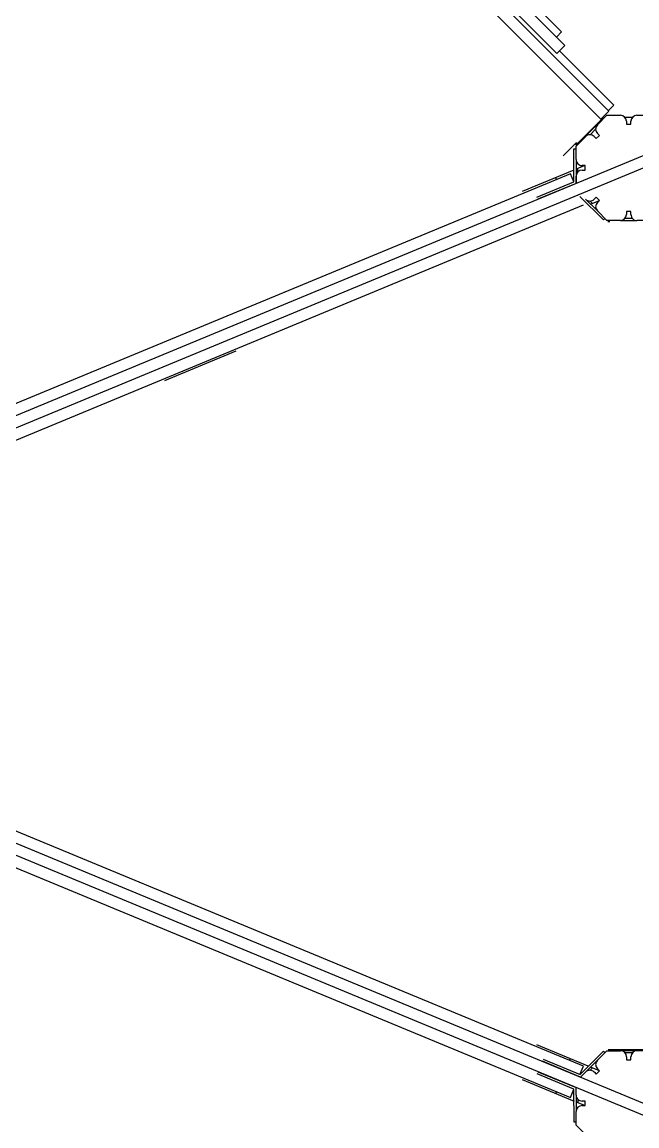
# Model space of a CAD drawing. Header units: millimetres. Extents: x -7616 to 421613, y 91067 to 341353.
# Drawn here: x 184703 to 185522, y 174771 to 176240 of the extents above; entities that cross this region are included whole.
import ezdxf

# ---------------------------------------------------------------- set-up
doc = ezdxf.new("R2010")
doc.units = ezdxf.units.MM
doc.header["$LTSCALE"] = 500
doc.header["$MEASUREMENT"] = 0
doc.linetypes.add('H0', pattern=[0.3, 0.2, -0.1])
doc.layers.add('e-plan', color=9, linetype='CONTINUOUS')

# ---------------------------------------------------------------- blocks, each defined once
blk = doc.blocks.new('A$C633402C3')
at = {"layer": 'e-plan'}
for p, q in [((111414.1, 85468.2), (112193.4, 84689)), ((112182.7, 84678.4), (111403.5, 85457.6)), ((111882.7, 85028.4), (112134.6, 84776.4)), ((111872.1, 85017.8), (112124, 84765.8)), ((112130.4, 84794.4), (112050.8, 84874)), ((112130.4, 84794.4), (112123.6, 84787.5)), ((112124.1, 84765.8), (112134.7, 84776.4)), ((112134.6, 84776.4), (112134.7, 84776.4)), ((112124.1, 84765.8), (112124, 84765.8)), ((112199.7, 84696.8), (112127.4, 84769.1)), ((112199.7, 84696.8), (112127.4, 84769.1)), ((112199.7, 84696.8), (112192.6, 84689.7)), ((112199.7, 84696.8), (112199.7, 84696.8)), ((112177.9, 84670.7), (112190.6, 84683.5)), ((112193.4, 84689), (112182.7, 84678.4)), ((112190.6, 84683.5), (112208.6, 84683.5)), ((112230.6, 84683.5), (112248.6, 84683.5)), ((112183.5, 84677.7), (112151.6, 84645.9)), ((112153.9, 84647.4), (112185.7, 84679.2)), ((112182.7, 84678.4), (112183.5, 84677.7)), ((112185.7, 84679.2), (112184.6, 84680.3)), ((112214.4, 84681), (112224.8, 84681)), ((112216.6, 84675.5), (112216.6, 84671.5)), ((112216.6, 84671.5), (112222.6, 84671.5)), ((112222.6, 84671.5), (112222.6, 84675.5)), ((110782, 84026.3), (112317.9, 84662.5)), ((112149.6, 84642.5), (112162.4, 84655.2)), ((112168.2, 84657.5), (112175.6, 84664.9)), ((112173.7, 84655.2), (112176.5, 84652.4)), ((112176.5, 84652.4), (112180.7, 84656.6)), ((112180.7, 84656.6), (112177.9, 84659.4)), ((110787.8, 84012.4), (112323.7, 84648.6)), ((112150.2, 84647.3), (112132.5, 84629.6)), ((112146.7, 84594.9), (112146.8, 84638.9)), ((112146.8, 84638.9), (112149.6, 84638.9)), ((112150.7, 84643.5), (112148.6, 84645.6)), ((112149.6, 84644.6), (112151.3, 84646.2)), ((112149.6, 84624.5), (112149.6, 84642.5)), ((112153.9, 84647.4), (112153.5, 84647.8)), ((112149.7, 84623.6), (112149.5, 84592.9)), ((112146.7, 84610.4), (112078, 84581.9)), ((112161.4, 84616.5), (112149.6, 84611.6)), ((112152.1, 84608.3), (112152.1, 84612.6)), ((112161.6, 84616.5), (112157.6, 84616.5)), ((112157.6, 84610.5), (112161.6, 84610.5)), ((112161.6, 84610.5), (112161.6, 84616.5)), ((112142, 84605.7), (110924.6, 84101.4)), ((112097.5, 84574.6), (112146.7, 84594.9)), ((112123.6, 84598), (112122.6, 84600.4)), ((112146.5, 84594.9), (112142, 84605.7)), ((112149.6, 84592.8), (112149.6, 84602.5)), ((112149.5, 84592.9), (112098.7, 84571.8)), ((112147.7, 84592), (112147.7, 84592.1)), ((112186, 84544.3), (112154.8, 84575.3)), ((112163.2, 84571), (112176.8, 84557.5)), ((112171.3, 84566.3), (112168.2, 84569.4)), ((112168.9, 84565.4), (112180.6, 84570.2)), ((112176.5, 84574.6), (112173.7, 84571.7)), ((112180.7, 84570.3), (112176.5, 84574.6)), ((112177.9, 84567.5), (112180.7, 84570.3)), ((110941.8, 84059.8), (112159.3, 84564.1)), ((112190.6, 84543.5), (112177.9, 84556.2)), ((112222.6, 84555.5), (112216.6, 84555.5)), ((112216.6, 84555.5), (112216.6, 84551.5)), ((112222.6, 84551.5), (112222.6, 84555.5)), ((112187.9, 84546.2), (112186, 84544.3)), ((112208.6, 84543.5), (112190.6, 84543.5)), ((112192.1, 84542), (112194.5, 84542)), ((112208.6, 84543.5), (112230.6, 84543.5)), ((112224.8, 84546), (112214.4, 84546)), ((112248.6, 84543.5), (112230.6, 84543.5)), ((111602.1, 84330.6), (111697.1, 84369.9)), ((110787.6, 83969.9), (112323.8, 83333.6)), ((110781.9, 83956.1), (112318.1, 83319.8)), ((112159.3, 83417.8), (110941.8, 83922.1)), ((110924.6, 83880.5), (112142.1, 83376.3)), ((112165.9, 83417.8), (112097.2, 83446.3)), ((112155, 83407), (112186.2, 83438)), ((112177.9, 83425.7), (112190.7, 83438.5)), ((112186.2, 83438), (112188.2, 83436)), ((112190.7, 83438.5), (112208.7, 83438.5)), ((112192.2, 83440), (112194.5, 83440)), ((112239.5, 83439.5), (112194.5, 83439.5)), ((112197.2, 83439), (112197.2, 83439.5)), ((112197.2, 83439), (112242.2, 83439)), ((112229.3, 83438.4), (112210.4, 83438.3)), ((112214.5, 83436), (112224.8, 83436)), ((112155.5, 83403.5), (112104.7, 83424.5)), ((112105.8, 83427.3), (112155, 83407)), ((112140.8, 83425.5), (112141.8, 83427.8)), ((112177.4, 83425.1), (112155.5, 83403.5)), ((112216.7, 83430.5), (112216.7, 83426.5)), ((112216.7, 83426.5), (112222.7, 83426.5)), ((112222.7, 83426.5), (112222.7, 83430.5)), ((112146.8, 83387.3), (112097.7, 83407.7)), ((112098.8, 83410.5), (112149.7, 83389.4)), ((112153.6, 83404.1), (112153.7, 83404.3)), ((112154.8, 83407), (112159.3, 83417.8)), ((112155.5, 83403.3), (112162.4, 83410.2)), ((112168.3, 83412.5), (112171.3, 83415.6)), ((112180.6, 83411.7), (112168.8, 83416.6)), ((112173.7, 83410.2), (112176.5, 83407.4)), ((112176.5, 83407.4), (112180.8, 83411.6)), ((112180.8, 83411.6), (112177.9, 83414.4)), ((112078, 83400), (112146.9, 83371.5)), ((112147.8, 83390.2), (112147.9, 83390.3)), ((112149.7, 83379.5), (112149.7, 83389.5)), ((112122.6, 83381.6), (112123.6, 83383.9)), ((112142.1, 83376.3), (112146.7, 83387.4)), ((112146.9, 83343.3), (112146.8, 83387.3)), ((112149.7, 83378.4), (112149.8, 83359.2)), ((112149.8, 83370.3), (112161.5, 83365.5)), ((112152.2, 83369.3), (112152.2, 83373.7)), ((112161.7, 83371.5), (112157.7, 83371.5)), ((112157.7, 83365.5), (112161.7, 83365.5)), ((112161.7, 83365.5), (112161.7, 83371.5)), ((112149.7, 83339.5), (112149.7, 83357.5)), ((112149.7, 83343.4), (112146.9, 83343.3)), ((112162.4, 83326.7), (112149.7, 83339.5))]:
    blk.add_line(p, q, dxfattribs=at)
for centre, start, end in [((112208.6, 84675.5), 0.0012, 90.0012), ((112230.6, 84675.5), 90.0012, 180.0012), ((112183.6, 84665.1), 135.0012, 225.0012), ((112168, 84649.5), 45.0012, 135.0012), ((112157.6, 84624.5), 180.0012, 270.0012), ((112157.6, 84602.5), 90.0012, 180.0012), ((112168, 84577.4), 225.0012, 315.0012), ((112183.6, 84561.8), 135.0012, 225.0012), ((112208.6, 84551.5), 270.0012, 0.0012), ((112230.6, 84551.5), 180.0012, 270.0012), ((112208.7, 83430.5), 0.0012, 90.0012), ((112230.7, 83430.5), 90.0012, 180.0012), ((112183.6, 83420.1), 135.0012, 225.0012), ((112168, 83404.5), 45.0012, 135.0012), ((112157.7, 83379.5), 180.0012, 270.0012), ((112157.7, 83357.5), 90.0012, 180.0012)]:
    blk.add_arc(centre, 8, start, end, dxfattribs=at)

msp = doc.modelspace()

# ---------------------------------------------------------------- block references
at = {"layer": 'e-plan', "linetype": 'H0'}
msp.add_blockref('A$C633402C3', (73291.5, 91432.6), dxfattribs=at)

doc.saveas('drawing.dxf')
